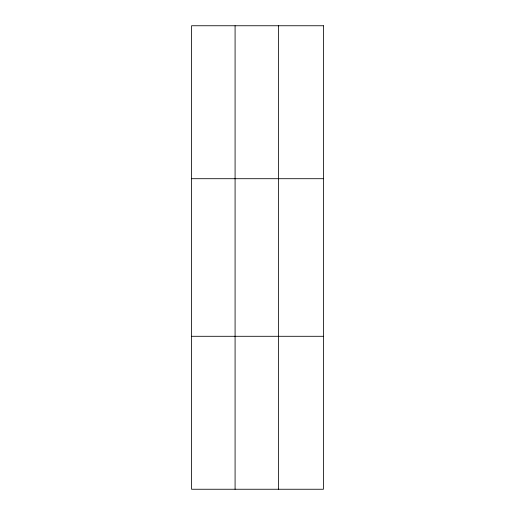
<?xml version="1.0" encoding="UTF-8"?>
<svg xmlns="http://www.w3.org/2000/svg" width="515" height="515" viewBox="0 0 515 515"><rect width="100%" height="100%" fill="white"/><g stroke="black" fill="none" stroke-linecap="round" stroke-linejoin="round"><path stroke-width="0.77" d="M235.085 489.25L235.085 25.75M278.596 489.25L278.596 25.75M191.574 178.705L323.426 178.705M191.574 336.295L323.426 336.295M323.426 25.75L323.426 489.25L191.574 489.25L191.574 25.75L323.426 25.75"/></g></svg>
